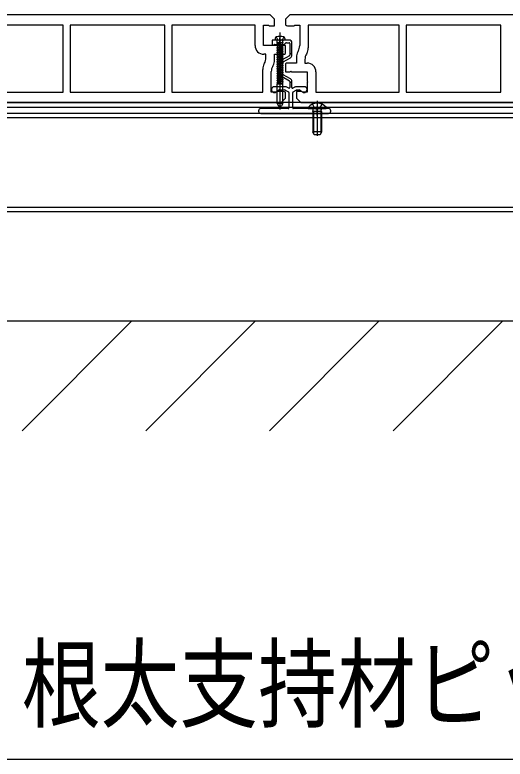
# Model space of a CAD drawing. Units: millimetres, scale not verified. Extents: x -4205 to 4205, y -2970 to 2970.
# Drawn here: x -1401.7 to -1177.6, y -890 to -550 of the extents above; entities that cross this region are included whole.
import ezdxf
from ezdxf.enums import TextEntityAlignment as Align

# ---------------------------------------------------------------- set-up
doc = ezdxf.new("R2010")
doc.units = ezdxf.units.MM
doc.header["$LTSCALE"] = 20
for name, color, linetype in [('0-3_YKK_11', 7, 'Continuous'), ('0-4_YKK_12', 2, 'Continuous'), ('0-5_YKK_13', 4, 'Continuous'), ('0-6_YKK_D', 6, 'Continuous'), ('0-8_YSS_K', 3, 'Continuous')]:
    doc.layers.add(name, color=color, linetype=linetype)
doc.styles.add('ＭＳ ゴシック', font='')
doc.styles.get('ＭＳ ゴシック').set_extended_font_data('MS Gothic')

msp = doc.modelspace()

# ---------------------------------------------------------------- linework, layer by layer
at = {"layer": '0-3_YKK_11'}
for p, q in [((-1272.17, -566.56), (-1272.33, -566.84)), ((-1268.27, -567.61), (-1268.43, -567.88)), ((-1287.73, -572.39), (-1287.57, -572.12)), ((-1283.83, -573.44), (-1283.67, -573.16))]:
    msp.add_line(p, q, dxfattribs=at)
for points in [[(-1285, -550), (-1476, -550), (-1478, -552), (-1478, -554.62)], [(-1278, -567.62), (-1278, -564), (-1280.2, -564), (-1280.5, -564.3), (-1280.8, -564), (-1288, -564), (-1288, -554.7), (-1285.8, -554.7), (-1285.5, -555), (-1283, -555), (-1283, -552), (-1285, -550)], [(-1085, -550), (-1276, -550), (-1278, -552), (-1278, -554.62)], [(-1291.9, -564), (-1291.9, -554.7), (-1330, -554.7), (-1330, -585.3)], [(-1277, -555), (-1274, -555), (-1273.7, -554.7), (-1271.5, -554.7), (-1271.5, -564.06)], [(-1226, -554.7), (-1267.6, -554.7), (-1267.6, -565.11)], [(-1264.1, -576), (-1264.1, -585.3), (-1226, -585.3), (-1226, -554.7)], [(-1286.9, -569.62), (-1286.9, -568), (-1287.9, -568)], [(-1283, -570.66), (-1283, -568), (-1279, -568)], [(-1273, -569.34), (-1273, -572), (-1277, -572)], [(-1269.1, -570.38), (-1269.1, -572), (-1268.1, -572)], [(-1478, -572.38), (-1478, -576), (-1475.8, -576), (-1475.5, -575.7), (-1475.2, -576), (-1468, -576), (-1468, -580.35), (-1467.7, -580.65), (-1468, -580.95), (-1468, -585.3), (-1470.2, -585.3), (-1470.5, -585), (-1473, -585), (-1473, -588), (-1471, -590), (-1280, -590), (-1278, -588), (-1278, -585.38)], [(-1278, -572.38), (-1278, -576), (-1275.8, -576), (-1275.5, -575.7), (-1275.2, -576), (-1268, -576), (-1268, -580.35), (-1267.7, -580.65), (-1268, -580.95), (-1268, -585.3), (-1270.2, -585.3), (-1270.5, -585), (-1273, -585), (-1273, -588), (-1271, -590), (-1080, -590), (-1078, -588), (-1078, -585.38)], [(-1330, -585.3), (-1288.4, -585.3), (-1288.4, -574.89)], [(-1279, -585), (-1282, -585), (-1282.3, -585.3), (-1284.5, -585.3), (-1284.5, -575.94)]]:
    msp.add_lwpolyline(points, dxfattribs=at)
for points in [[(-1379.6, -554.7), (-1422.8, -554.7), (-1422.8, -585.3), (-1379.6, -585.3)], [(-1333.2, -554.7), (-1376.4, -554.7), (-1376.4, -585.3), (-1333.2, -585.3)], [(-1179.6, -554.7), (-1222.8, -554.7), (-1222.8, -585.3), (-1179.6, -585.3)]]:
    msp.add_lwpolyline(points, close=True, dxfattribs=at)
for centre, radius, start, end in [((-1277, -553.5), 1.5, 228.1897, 270), ((-1287.9, -564), 4, 180, 270), ((-1276.5, -564.06), 5, 330, 0), ((-1279, -566.5), 1.5, 270, 311.8103), ((-1268, -569.34), 5, 150, 180), ((-1272.6, -565.11), 5, 330, 0), ((-1291.9, -569.62), 5, 330, 0), ((-1288, -570.66), 5, 330, 0), ((-1264.1, -570.38), 5, 150, 180), ((-1283.4, -574.89), 5, 150, 180), ((-1279.5, -575.94), 5, 150, 180), ((-1277, -573.5), 1.5, 90, 131.8103), ((-1268.1, -576), 4, 0, 90), ((-1279, -586.5), 1.5, 48.1897, 90)]:
    msp.add_arc(centre, radius, start, end, dxfattribs=at)
at = {"layer": '0-4_YKK_12'}
for p, q in [((-686.5, -590), (-2474.5, -590)), ((-686.5, -592.3), (-2474.5, -592.3)), ((-686.5, -595), (-2474.5, -595)), ((-686.5, -597), (-2474.5, -597)), ((-686.5, -638), (-2474.5, -638)), ((-686.5, -640), (-2474.5, -640))]:
    msp.add_line(p, q, dxfattribs=at)
at = {"layer": '0-5_YKK_13'}
for p, q in [((-1282.68, -560.72), (-1282.75, -561.5)), ((-1280.5, -558.1), (-1280.5, -593.18)), ((-1280.5, -564.5), (-1280.5, -560.5)), ((-1278.32, -560.72), (-1278.25, -561.5)), ((-1284.15, -561.8), (-1284.15, -563.3)), ((-1281.17, -561.5), (-1283.85, -561.5)), ((-1283.03, -563.5), (-1278.62, -563.5)), ((-1278.25, -561.5), (-1282.75, -561.5)), ((-1279, -562.56), (-1282, -562.99)), ((-1279, -562.56), (-1282, -563.09)), ((-1282, -562.99), (-1281.65, -562.78)), ((-1282, -562.99), (-1282, -563.09)), ((-1282, -563.09), (-1281.65, -563.29)), ((-1279, -563.51), (-1282, -564.04)), ((-1279, -563.61), (-1282, -564.14)), ((-1282, -564.04), (-1281.65, -563.84)), ((-1282, -564.04), (-1282, -564.14)), ((-1282, -564.14), (-1281.65, -564.35)), ((-1281.73, -562.56), (-1281.73, -561.9)), ((-1281.73, -562.56), (-1279, -562.56)), ((-1281.65, -562.56), (-1281.65, -562.78)), ((-1281.65, -562.78), (-1280.68, -562.56)), ((-1279.35, -562.76), (-1281.65, -563.29)), ((-1281.65, -563.29), (-1281.65, -563.84)), ((-1281.65, -563.29), (-1281.65, -563.84)), ((-1279.35, -563.31), (-1281.65, -563.84)), ((-1279.35, -563.82), (-1281.65, -564.35)), ((-1281.65, -564.35), (-1281.65, -564.9)), ((-1279.35, -564.37), (-1281.65, -564.9)), ((-1276.35, -561.5), (-1279.83, -561.5)), ((-1279, -562.56), (-1279.35, -562.76)), ((-1279.35, -562.76), (-1279.35, -563.31)), ((-1279.35, -562.76), (-1279.35, -563.31)), ((-1279, -563.51), (-1279.35, -563.31)), ((-1279, -563.61), (-1279.35, -563.82)), ((-1279.35, -563.82), (-1279.35, -564.37)), ((-1279, -564.57), (-1279.35, -564.37)), ((-1279.27, -562.56), (-1279.27, -561.9)), ((-1279, -563.61), (-1279, -563.51)), ((-1278.41, -563.41), (-1277.79, -562.79)), ((-1278.25, -561.5), (-1278.25, -561.46)), ((-1277.58, -562.7), (-1276.35, -562.7)), ((-1276.05, -563), (-1276.05, -567.8)), ((-1275.05, -567.8), (-1275.05, -562.8)), ((-1279, -564.57), (-1282, -565.1)), ((-1279, -564.67), (-1282, -565.2)), ((-1282, -565.1), (-1281.65, -564.9)), ((-1282, -565.1), (-1282, -565.2)), ((-1282, -565.2), (-1281.65, -565.4)), ((-1279, -565.63), (-1282, -566.16)), ((-1279, -565.73), (-1282, -566.26)), ((-1282, -566.16), (-1281.65, -565.96)), ((-1282, -566.16), (-1282, -566.26)), ((-1282, -566.26), (-1281.65, -566.46)), ((-1279, -566.69), (-1282, -567.22)), ((-1279, -566.79), (-1282, -567.32)), ((-1282, -567.22), (-1281.65, -567.01)), ((-1282, -567.22), (-1282, -567.32)), ((-1282, -567.32), (-1281.65, -567.52)), ((-1279, -567.75), (-1282, -568.28)), ((-1279.35, -564.87), (-1281.65, -565.4)), ((-1281.65, -565.4), (-1281.65, -565.96)), ((-1279.35, -565.43), (-1281.65, -565.96)), ((-1279.35, -565.93), (-1281.65, -566.46)), ((-1281.65, -566.46), (-1281.65, -567.01)), ((-1279.35, -566.49), (-1281.65, -567.01)), ((-1279.35, -566.99), (-1281.65, -567.52)), ((-1281.65, -567.52), (-1281.65, -568.07)), ((-1279.35, -567.54), (-1281.65, -568.07)), ((-1279, -564.67), (-1279.35, -564.87)), ((-1279.35, -564.87), (-1279.35, -565.43)), ((-1279, -565.63), (-1279.35, -565.43)), ((-1279, -565.73), (-1279.35, -565.93)), ((-1279.35, -565.93), (-1279.35, -566.49)), ((-1279, -566.69), (-1279.35, -566.49)), ((-1279, -566.79), (-1279.35, -566.99)), ((-1279.35, -566.99), (-1279.35, -567.54)), ((-1279, -567.75), (-1279.35, -567.54)), ((-1279, -564.67), (-1279, -564.57)), ((-1279, -565.73), (-1279, -565.63)), ((-1279, -566.79), (-1279, -566.69)), ((-1279, -567.85), (-1279, -567.75)), ((-1275.05, -567.8), (-1276.05, -567.8)), ((-1276.05, -567.8), (-1276.05, -568.43)), ((-1275.05, -568.43), (-1275.05, -567.8)), ((-1279, -567.85), (-1282, -568.38)), ((-1282, -568.28), (-1281.65, -568.07)), ((-1282, -568.28), (-1282, -568.38)), ((-1282, -568.38), (-1281.65, -568.58)), ((-1279, -568.8), (-1282, -569.33)), ((-1279, -568.9), (-1282, -569.43)), ((-1282, -569.33), (-1281.65, -569.13)), ((-1282, -569.33), (-1282, -569.43)), ((-1282, -569.43), (-1281.65, -569.64)), ((-1279, -569.86), (-1282, -570.39)), ((-1279, -569.96), (-1282, -570.49)), ((-1282, -570.39), (-1281.65, -570.19)), ((-1282, -570.39), (-1282, -570.49)), ((-1282, -570.49), (-1281.65, -570.69)), ((-1279, -570.92), (-1282, -571.45)), ((-1279, -571.02), (-1282, -571.55)), ((-1279.35, -568.05), (-1281.65, -568.58)), ((-1281.65, -568.58), (-1281.65, -569.13)), ((-1279.35, -568.6), (-1281.65, -569.13)), ((-1279.35, -569.11), (-1281.65, -569.64)), ((-1281.65, -569.64), (-1281.65, -570.19)), ((-1279.35, -569.66), (-1281.65, -570.19)), ((-1279.35, -570.16), (-1281.65, -570.69)), ((-1281.65, -570.69), (-1281.65, -571.25)), ((-1279.35, -570.72), (-1281.65, -571.25)), ((-1276.2, -568.69), (-1279.5, -570.59)), ((-1279, -567.85), (-1279.35, -568.05)), ((-1279.35, -568.05), (-1279.35, -568.6)), ((-1279, -568.8), (-1279.35, -568.6)), ((-1279, -568.9), (-1279.35, -569.11)), ((-1279.35, -569.11), (-1279.35, -569.66)), ((-1279, -569.86), (-1279.35, -569.66)), ((-1279, -569.96), (-1279.35, -570.16)), ((-1279.35, -570.16), (-1279.35, -570.72)), ((-1279, -570.92), (-1279.35, -570.72)), ((-1279, -571.02), (-1279.35, -571.22)), ((-1279, -568.9), (-1279, -568.8)), ((-1279, -571.46), (-1275.7, -569.55)), ((-1279, -569.96), (-1279, -569.86)), ((-1279, -571.02), (-1279, -570.92)), ((-1282, -571.45), (-1281.65, -571.25)), ((-1282, -571.45), (-1282, -571.55)), ((-1282, -571.55), (-1281.65, -571.75)), ((-1279, -571.98), (-1282, -572.51)), ((-1279, -572.08), (-1282, -572.61)), ((-1282, -572.51), (-1281.65, -572.3)), ((-1282, -572.51), (-1282, -572.61)), ((-1282, -572.61), (-1281.65, -572.81)), ((-1279, -573.04), (-1282, -573.57)), ((-1279, -573.14), (-1282, -573.67)), ((-1282, -573.57), (-1281.65, -573.36)), ((-1282, -573.57), (-1282, -573.67)), ((-1282, -573.67), (-1281.65, -573.87)), ((-1279, -574.09), (-1282, -574.62)), ((-1279, -574.19), (-1282, -574.72)), ((-1282, -574.62), (-1281.65, -574.42)), ((-1279.35, -571.22), (-1281.65, -571.75)), ((-1281.65, -571.75), (-1281.65, -572.3)), ((-1279.35, -571.78), (-1281.65, -572.3)), ((-1279.35, -572.28), (-1281.65, -572.81)), ((-1281.65, -572.81), (-1281.65, -573.36)), ((-1279.35, -572.83), (-1281.65, -573.36)), ((-1279.35, -573.34), (-1281.65, -573.87)), ((-1281.65, -573.87), (-1281.65, -574.42)), ((-1279.35, -573.89), (-1281.65, -574.42)), ((-1279.35, -574.4), (-1281.65, -574.93)), ((-1280.15, -571.72), (-1280.15, -577.08)), ((-1279.35, -571.22), (-1279.35, -571.78)), ((-1279, -571.98), (-1279.35, -571.78)), ((-1279, -572.08), (-1279.35, -572.28)), ((-1279.35, -572.28), (-1279.35, -572.83)), ((-1279, -573.04), (-1279.35, -572.83)), ((-1279, -573.14), (-1279.35, -573.34)), ((-1279.35, -573.34), (-1279.35, -573.89)), ((-1279, -574.09), (-1279.35, -573.89)), ((-1279, -574.19), (-1279.35, -574.4)), ((-1279.35, -574.4), (-1279.35, -574.95)), ((-1279.15, -577.08), (-1279.15, -571.72)), ((-1279, -572.08), (-1279, -571.98)), ((-1279, -573.14), (-1279, -573.04)), ((-1279, -574.19), (-1279, -574.09)), ((-1282, -574.62), (-1282, -574.72)), ((-1282, -574.72), (-1281.65, -574.93)), ((-1279, -575.15), (-1282, -575.68)), ((-1279, -575.25), (-1282, -575.78)), ((-1282, -575.68), (-1281.65, -575.48)), ((-1282, -575.68), (-1282, -575.78)), ((-1282, -575.78), (-1281.65, -575.98)), ((-1279, -576.21), (-1282, -576.74)), ((-1279, -576.31), (-1282, -576.84)), ((-1282, -576.74), (-1281.65, -576.54)), ((-1282, -576.74), (-1282, -576.84)), ((-1282, -576.84), (-1281.65, -577.04)), ((-1279, -577.27), (-1282, -577.8)), ((-1279, -577.37), (-1282, -577.9)), ((-1282, -577.8), (-1281.65, -577.59)), ((-1282, -577.8), (-1282, -577.9)), ((-1282, -577.9), (-1281.65, -578.1)), ((-1281.65, -574.93), (-1281.65, -575.48)), ((-1279.35, -574.95), (-1281.65, -575.48)), ((-1279.35, -575.45), (-1281.65, -575.98)), ((-1281.65, -575.98), (-1281.65, -576.54)), ((-1279.35, -576.01), (-1281.65, -576.54)), ((-1279.35, -576.51), (-1281.65, -577.04)), ((-1281.65, -577.04), (-1281.65, -577.59)), ((-1279.35, -577.07), (-1281.65, -577.59)), ((-1279.35, -577.57), (-1281.65, -578.1)), ((-1279, -575.15), (-1279.35, -574.95)), ((-1279, -575.25), (-1279.35, -575.45)), ((-1279.35, -575.45), (-1279.35, -576.01)), ((-1279, -576.21), (-1279.35, -576.01)), ((-1279, -576.31), (-1279.35, -576.51)), ((-1279.35, -576.51), (-1279.35, -577.07)), ((-1279, -577.27), (-1279.35, -577.07)), ((-1279, -577.37), (-1279.35, -577.57)), ((-1279.35, -577.57), (-1279.35, -578.12)), ((-1279, -575.25), (-1279, -575.15)), ((-1279, -576.31), (-1279, -576.21)), ((-1279, -577.37), (-1279, -577.27)), ((-1275.7, -579.25), (-1279, -577.34)), ((-1279, -578.33), (-1282, -578.86)), ((-1279, -578.43), (-1282, -578.96)), ((-1282, -578.86), (-1281.65, -578.65)), ((-1282, -578.86), (-1282, -578.96)), ((-1282, -578.96), (-1281.65, -579.16)), ((-1279, -579.38), (-1282, -579.91)), ((-1279, -579.48), (-1282, -580.01)), ((-1282, -579.91), (-1281.65, -579.71)), ((-1282, -579.91), (-1282, -580.01)), ((-1282, -580.01), (-1281.65, -580.22)), ((-1279, -580.44), (-1282, -580.97)), ((-1279, -580.54), (-1282, -581.07)), ((-1282, -580.97), (-1281.65, -580.77)), ((-1282, -580.97), (-1282, -581.07)), ((-1282, -581.07), (-1281.65, -581.27)), ((-1281.65, -578.1), (-1281.65, -578.65)), ((-1279.35, -578.12), (-1281.65, -578.65)), ((-1279.35, -578.63), (-1281.65, -579.16)), ((-1281.65, -579.16), (-1281.65, -579.71)), ((-1279.35, -579.18), (-1281.65, -579.71)), ((-1279.35, -579.69), (-1281.65, -580.22)), ((-1281.65, -580.22), (-1281.65, -580.77)), ((-1279.35, -580.24), (-1281.65, -580.77)), ((-1279.35, -580.74), (-1281.65, -581.27)), ((-1281.65, -581.27), (-1281.65, -581.5)), ((-1279.35, -581.3), (-1280.23, -581.5)), ((-1279.5, -578.21), (-1276.2, -580.11)), ((-1279, -578.33), (-1279.35, -578.12)), ((-1279, -578.43), (-1279.35, -578.63)), ((-1279.35, -578.63), (-1279.35, -579.18)), ((-1279, -579.38), (-1279.35, -579.18)), ((-1279, -579.48), (-1279.35, -579.69)), ((-1279.35, -579.69), (-1279.35, -580.24)), ((-1279, -580.44), (-1279.35, -580.24)), ((-1279, -580.44), (-1279.35, -580.24)), ((-1279, -580.54), (-1279.35, -580.74)), ((-1279, -580.54), (-1279.35, -580.74)), ((-1279.35, -580.74), (-1279.35, -581.3)), ((-1279, -581.5), (-1279.35, -581.3)), ((-1279, -578.43), (-1279, -578.33)), ((-1279, -579.48), (-1279, -579.38)), ((-1279, -580.54), (-1279, -580.44)), ((-1276.05, -580.37), (-1276.05, -580.8)), ((-1276.05, -580.8), (-1276.05, -583.25)), ((-1276.05, -580.8), (-1275.05, -580.8)), ((-1275.05, -580.8), (-1275.05, -580.37)), ((-1275.05, -583.25), (-1275.05, -580.8)), ((-1278.21, -582.8), (-1283.07, -582.8)), ((-1282.71, -585.41), (-1281.39, -584.48)), ((-1281.73, -581.5), (-1279, -581.5)), ((-1281.73, -590.5), (-1281.73, -581.5)), ((-1280.81, -584.3), (-1278.21, -584.3)), ((-1279.27, -590.5), (-1279.27, -581.5)), ((-1278.06, -584.34), (-1276.55, -585.21)), ((-1276.5, -583.51), (-1277.31, -583.04)), ((-1273.79, -583.04), (-1274.6, -583.51)), ((-1274.55, -585.21), (-1273.04, -584.34)), ((-1269.43, -582.8), (-1272.89, -582.8)), ((-1272.89, -584.3), (-1271.69, -584.3)), ((-1271.11, -584.48), (-1269.79, -585.41)), ((-1283.42, -585.41), (-1283.13, -585.48)), ((-1276.4, -585.47), (-1276.4, -592.5)), ((-1274.7, -592.5), (-1274.7, -585.47)), ((-1269.37, -585.48), (-1269.08, -585.41)), ((-1279.27, -590.5), (-1281.73, -590.5)), ((-1281.73, -590.5), (-1281.15, -591.5)), ((-1281.15, -591.5), (-1279.85, -591.5)), ((-1279.27, -590.5), (-1279.85, -591.5)), ((-1265.58, -590.72), (-1264.65, -592.59)), ((-1263.5, -589.3), (-1263.5, -605.26)), ((-1261.43, -590.72), (-1262.36, -592.59)), ((-1290.3, -593.8), (-1290.3, -594)), ((-1276.7, -592.8), (-1289.3, -592.8)), ((-1289.3, -595), (-1258.3, -595)), ((-1258.3, -592.8), (-1274.4, -592.8)), ((-1267.48, -592.8), (-1259.52, -592.8)), ((-1265.5, -594.2), (-1265.36, -593.39)), ((-1261.5, -594.2), (-1265.5, -594.2)), ((-1265.5, -594.2), (-1265.5, -603.4)), ((-1265.12, -594.2), (-1265.36, -593.18)), ((-1265.12, -594.2), (-1265.12, -604.16)), ((-1264.65, -592.59), (-1263.5, -593.2)), ((-1263.5, -596), (-1263.5, -591.8)), ((-1262.36, -592.59), (-1263.5, -593.2)), ((-1261.88, -594.2), (-1261.64, -593.18)), ((-1261.88, -594.2), (-1261.88, -604.16)), ((-1261.5, -594.2), (-1261.64, -593.39)), ((-1261.5, -594.2), (-1261.5, -603.4)), ((-1257.3, -594), (-1257.3, -593.8)), ((-1261.5, -603.4), (-1265.5, -603.4)), ((-1264.8, -604.8), (-1265.5, -603.4)), ((-1262.2, -604.8), (-1264.8, -604.8)), ((-1261.5, -603.4), (-1262.2, -604.8))]:
    msp.add_line(p, q, dxfattribs=at)
for points in [[(-1282.25, -560.08), (-1281.65, -561.3), (-1280.5, -561.91)], [(-1278.75, -560.08), (-1279.36, -561.3), (-1280.5, -561.91)]]:
    msp.add_lwpolyline(points, dxfattribs=at)
for centre, radius, start, end in [((-1281.88, -560.79), 0.8, 105.4427, 175), ((-1280.5, -565.8), 6, 74.5573, 105.4427), ((-1279.12, -560.79), 0.8, 5, 74.5573), ((-1283.85, -561.8), 0.3, 90, 180), ((-1283.65, -563.3), 0.5, 180, 321.3178), ((-1283.03, -563.8), 0.3, 90, 141.3178), ((-1282.13, -561.9), 0.4, 0, 90), ((-1281.17, -561.7), 0.2, 16.6015, 90), ((-1280.5, -561.5), 0.5, 196.6016, 343.3985), ((-1279.83, -561.7), 0.2, 90, 163.3984), ((-1278.87, -561.9), 0.4, 90, 180), ((-1278.62, -563.2), 0.3, 270, 315), ((-1277.58, -563), 0.3, 90, 135), ((-1276.35, -562.8), 1.3, 0, 90), ((-1276.35, -563), 0.3, 0, 90), ((-1278.85, -571.72), 1.3, 120, 180), ((-1276.35, -568.43), 0.3, 300, 0), ((-1276.35, -568.43), 1.3, 300, 0), ((-1278.85, -571.72), 0.3, 120, 180), ((-1278.85, -577.08), 1.3, 180, 240), ((-1278.85, -577.08), 0.3, 180, 240), ((-1276.35, -580.37), 0.3, 0, 60), ((-1276.35, -580.37), 1.3, 0, 60), ((-1283.07, -584.13), 1.32, 90, 255), ((-1280.81, -585.3), 1, 90, 125), ((-1278.21, -584.6), 1.8, 60, 90), ((-1278.21, -584.6), 0.3, 60, 90), ((-1276.35, -583.25), 0.3, 240, 0), ((-1274.75, -583.25), 0.3, 180, 300), ((-1272.89, -584.6), 1.8, 90, 120), ((-1272.89, -584.6), 0.3, 90, 120), ((-1271.69, -585.3), 1, 55, 90), ((-1269.43, -584.13), 1.32, 285, 90), ((-1283, -585), 0.5, 255, 305), ((-1276.7, -585.47), 0.3, 0, 60), ((-1274.4, -585.47), 0.3, 120, 180), ((-1269.5, -585), 0.5, 235, 285), ((-1263.5, -595.6), 5.3, 37.7141, 142.2859), ((-1289.3, -593.8), 1, 90, 180), ((-1289.3, -594), 1, 180, 270), ((-1276.7, -592.5), 0.3, 270, 0), ((-1274.4, -592.5), 0.3, 180, 270), ((-1267.48, -592.53), 0.274, 142.2859, 270), ((-1265.85, -593.3), 0.5, 349.909, 90), ((-1261.15, -593.3), 0.5, 90, 190.091), ((-1259.52, -592.53), 0.274, 270, 37.7141), ((-1258.3, -593.8), 1, 0, 90), ((-1258.3, -594), 1, 270, 0)]:
    msp.add_arc(centre, radius, start, end, dxfattribs=at)
at = {"layer": '0-6_YKK_D'}
msp.add_line((-1580.5, -890), (-880.5, -890), dxfattribs=at)
at = {"layer": '0-8_YSS_K'}
for p, q in [((-656, -690), (-2505, -690)), ((-1398.43, -740), (-1348.43, -690)), ((-1341.86, -740), (-1291.86, -690)), ((-1285.29, -740), (-1235.29, -690)), ((-1228.73, -740), (-1178.73, -690))]:
    msp.add_line(p, q, dxfattribs=at)

# ---------------------------------------------------------------- texts
at = {"layer": '0-6_YKK_D', "style": 'ＭＳ ゴシック', "width": 0.8}
msp.add_text('根太支持材ピッチ', height=32.99, dxfattribs=at).set_placement((-1398.5, -882), align=Align.BOTTOM_LEFT)

doc.saveas('drawing.dxf')
